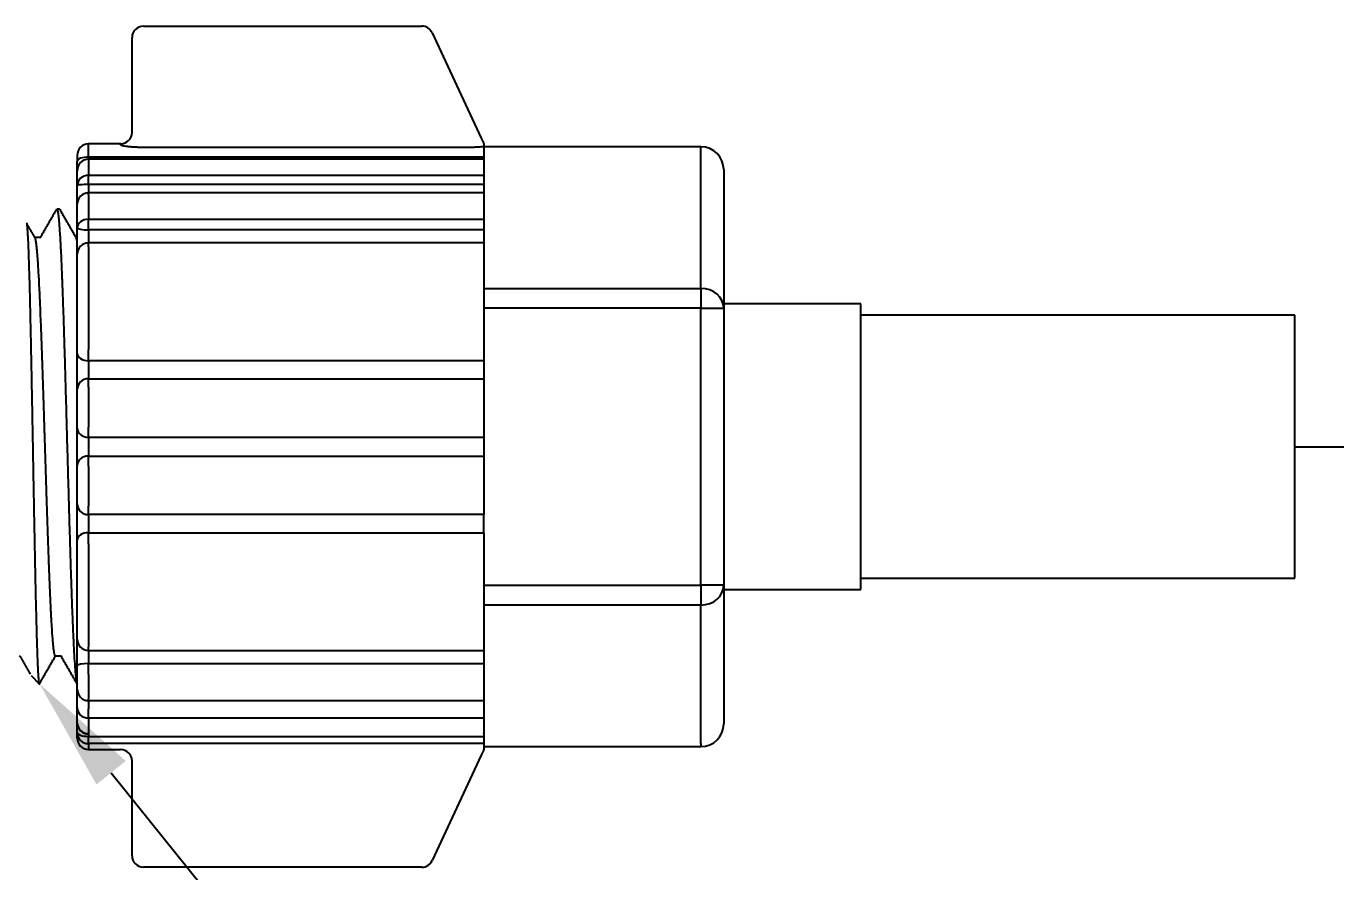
# Model space of a CAD drawing. Extents: x 0 to 948, y 0 to 695.
# Drawn here: x 524.9 to 582.2, y 159.3 to 196.3 of the extents above; entities that cross this region are included whole.
import ezdxf
from ezdxf import colors
from ezdxf.entities.mleader import LeaderData, LeaderLine
from ezdxf.math import Vec2, Vec3

# ---------------------------------------------------------------- set-up
doc = ezdxf.new("R2010")
doc.units = 0
doc.header["$LTSCALE"] = 10
doc.header["$MEASUREMENT"] = 0
doc.linetypes.add('CENTER', pattern=[2, 1.25, -0.25, 0.25, -0.25])
doc.layers.get('0').update_dxf_attribs({"linetype": 'CONTINUOUS'})
doc.layers.add('1', color=7, linetype='CONTINUOUS')
doc.styles.add('Daelim Dimension', font='')
doc.styles.get('Daelim Dimension').set_extended_font_data('나눔고딕')

msp = doc.modelspace()

# ---------------------------------------------------------------- linework, layer by layer
at = {"layer": '1', "color": 7, "linetype": 'Continuous', "lineweight": -3}
for p, q in [((530.028, 196.329), (542.21, 196.329)), ((542.663, 196.04), (544.811, 191.431)), ((529.528, 191.642), (529.528, 195.829)), ((529.028, 191.179), (527.628, 191.179)), ((527.628, 190.921), (527.628, 191.179)), ((527.628, 190.603), (527.628, 190.921)), ((529.028, 191.143), (529.028, 191.179)), ((530.028, 191.038), (544.212, 191.038)), ((544.928, 191.179), (544.928, 190.507)), ((554.428, 191.053), (544.928, 191.053)), ((554.428, 190.919), (554.428, 191.053)), ((554.428, 184.857), (554.428, 190.919)), ((527.128, 190.679), (527.128, 190.43)), ((527.128, 190.007), (527.128, 190.43)), ((544.928, 190.603), (527.628, 190.603)), ((527.628, 190.603), (527.628, 190.507)), ((544.928, 190.507), (527.628, 190.507)), ((527.628, 190.507), (527.628, 190.481)), ((527.628, 190.481), (527.628, 189.804)), ((544.928, 190.481), (544.928, 190.507)), ((544.928, 190.481), (544.928, 189.804)), ((527.128, 189.356), (527.128, 190.007)), ((527.628, 189.804), (544.928, 189.804)), ((527.628, 189.402), (527.628, 189.804)), ((544.928, 189.804), (544.928, 189.402)), ((555.428, 190.053), (555.428, 183.991)), ((527.128, 188.539), (527.128, 189.356)), ((544.928, 189.402), (527.628, 189.402)), ((527.628, 189.402), (527.628, 189.039)), ((544.928, 189.402), (544.928, 189.039)), ((544.928, 189.039), (527.628, 189.039)), ((527.628, 188.955), (527.628, 189.039)), ((527.628, 188.955), (527.628, 187.879)), ((544.928, 189.039), (544.928, 188.955)), ((544.928, 188.955), (544.928, 187.879)), ((526.352, 188.329), (526.238, 188.329)), ((527.128, 187.504), (527.128, 188.539)), ((527.128, 186.348), (527.128, 187.504)), ((527.628, 187.879), (544.928, 187.879)), ((527.628, 187.418), (527.628, 187.879)), ((544.928, 187.879), (544.928, 187.418)), ((525.517, 187.079), (525.281, 187.079)), ((527.128, 187.079), (527.082, 187.079)), ((544.928, 187.418), (527.628, 187.418)), ((527.628, 187.418), (527.628, 186.848)), ((544.928, 187.418), (544.928, 186.848)), ((527.128, 182.011), (527.128, 186.348)), ((544.928, 186.848), (527.628, 186.848)), ((527.628, 186.678), (527.628, 186.848)), ((527.628, 186.678), (527.628, 182.171)), ((544.928, 186.848), (544.928, 186.678)), ((544.928, 186.678), (544.928, 182.171)), ((544.928, 184.857), (554.428, 184.857)), ((554.428, 184.857), (554.428, 183.991)), ((554.428, 183.991), (544.928, 183.991)), ((554.428, 183.991), (555.428, 183.991)), ((554.428, 171.866), (554.428, 183.991)), ((561.428, 184.179), (555.428, 184.179)), ((555.428, 183.991), (555.428, 171.866)), ((561.428, 171.679), (561.428, 184.179)), ((580.428, 183.679), (561.428, 183.679)), ((580.428, 172.179), (580.428, 183.679)), ((527.128, 180.432), (527.128, 182.011)), ((527.628, 181.691), (527.628, 182.171)), ((544.928, 182.171), (544.928, 181.691)), ((544.928, 181.691), (527.628, 181.691)), ((527.628, 181.691), (527.628, 180.902)), ((544.928, 181.691), (544.928, 180.902)), ((527.628, 180.902), (544.928, 180.902)), ((527.628, 180.53), (527.628, 180.902)), ((544.928, 180.902), (544.928, 180.53)), ((527.128, 178.746), (527.128, 180.432)), ((527.628, 180.53), (527.628, 178.778)), ((544.928, 180.53), (544.928, 178.778)), ((527.128, 177.111), (527.128, 178.746)), ((527.628, 178.337), (527.628, 178.778)), ((527.628, 178.337), (527.628, 177.52)), ((544.928, 178.337), (527.628, 178.337)), ((544.928, 178.778), (544.928, 178.337)), ((544.928, 178.337), (544.928, 177.52)), ((527.128, 175.425), (527.128, 177.111)), ((527.628, 177.52), (544.928, 177.52)), ((527.628, 177.079), (527.628, 177.52)), ((544.928, 177.52), (544.928, 177.079)), ((527.628, 177.079), (527.628, 175.327)), ((544.928, 177.079), (544.928, 175.327)), ((527.128, 173.846), (527.128, 175.425)), ((527.628, 174.956), (527.628, 175.327)), ((527.628, 174.956), (527.628, 174.166)), ((544.928, 174.956), (527.628, 174.956)), ((544.928, 175.327), (544.928, 174.956)), ((544.928, 174.166), (544.928, 174.956)), ((527.128, 169.509), (527.128, 173.846)), ((527.628, 173.686), (527.628, 174.166)), ((527.628, 174.166), (544.928, 174.166)), ((527.628, 173.686), (527.628, 169.179)), ((544.928, 174.166), (544.928, 173.686)), ((544.928, 173.686), (544.928, 169.179)), ((561.428, 172.179), (580.428, 172.179)), ((544.928, 171.866), (554.428, 171.866)), ((555.428, 171.866), (554.428, 171.866)), ((554.428, 171.866), (554.428, 171)), ((555.428, 171.866), (555.428, 165.804)), ((555.428, 171.679), (561.428, 171.679)), ((554.428, 171), (544.928, 171)), ((554.428, 164.938), (554.428, 171)), ((527.128, 168.354), (527.128, 169.509)), ((527.628, 169.009), (527.628, 169.179)), ((544.928, 169.179), (544.928, 169.009)), ((526.174, 168.779), (526.409, 168.779)), ((527.628, 169.009), (544.928, 169.009)), ((527.628, 169.009), (527.628, 168.439)), ((544.928, 169.009), (544.928, 168.439)), ((527.128, 167.318), (527.128, 168.354)), ((527.628, 167.978), (527.628, 168.439)), ((527.628, 168.439), (544.928, 168.439)), ((527.628, 167.978), (527.628, 166.902)), ((544.928, 168.439), (544.928, 167.978)), ((544.928, 167.978), (544.928, 166.902)), ((525.111, 167.913), (525.464, 167.56)), ((525.47, 167.555), (525.476, 167.558)), ((527.128, 166.501), (527.128, 167.318)), ((527.628, 166.818), (527.628, 166.902)), ((527.628, 166.818), (544.928, 166.818)), ((527.628, 166.818), (527.628, 166.456)), ((544.928, 166.902), (544.928, 166.818)), ((544.928, 166.818), (544.928, 166.456)), ((527.128, 165.85), (527.128, 166.501)), ((527.628, 166.053), (527.628, 166.456)), ((544.928, 166.456), (544.928, 166.053)), ((527.128, 165.427), (527.128, 165.85)), ((527.628, 166.053), (527.628, 165.376)), ((544.928, 166.053), (527.628, 166.053)), ((544.928, 166.053), (544.928, 165.376)), ((527.128, 165.179), (527.128, 165.427)), ((527.628, 165.376), (527.628, 165.35)), ((527.628, 165.35), (527.628, 165.254)), ((527.628, 164.937), (527.628, 165.254)), ((527.628, 165.254), (544.928, 165.254)), ((544.928, 165.35), (544.928, 165.376)), ((544.928, 165.35), (544.928, 165.254)), ((544.928, 165.254), (544.928, 164.937)), ((527.628, 164.937), (527.628, 164.679)), ((544.928, 164.937), (527.628, 164.937)), ((527.628, 164.679), (529.028, 164.679)), ((544.928, 164.937), (544.928, 164.679)), ((544.928, 164.804), (554.428, 164.804)), ((554.428, 164.938), (554.428, 164.804)), ((529.528, 160.029), (529.528, 164.215)), ((544.811, 164.426), (542.663, 159.817)), ((542.21, 159.529), (530.028, 159.529))]:
    msp.add_line(p, q, dxfattribs=at)
at = {"layer": '1', "color": 1, "linetype": 'CENTER', "lineweight": -3}
msp.add_line((580.428, 177.929), (617.321, 177.929), dxfattribs=at)
at = {"layer": '1', "color": 7, "linetype": 'Continuous', "lineweight": -3}
for centre, radius, start, end in [((530.028, 195.829), 0.5, 90, 180), ((542.21, 195.829), 0.5, 24.98643, 90), ((529.028, 191.679), 0.5, 270, 0), ((527.628, 190.679), 0.5, 90, 180), ((554.428, 190.053), 1, 0, 90), ((527.628, 190.007), 0.5, 90, 180), ((527.628, 188.539), 0.5, 90, 180), ((527.628, 186.348), 0.5, 90, 180), ((527.628, 169.509), 0.5, 180, 270), ((527.628, 167.318), 0.5, 180, 270), ((527.628, 165.85), 0.5, 180, 270), ((554.428, 165.804), 1, 270, 0), ((527.628, 165.179), 0.5, 180, 270), ((529.028, 164.179), 0.5, 0, 90), ((530.028, 160.029), 0.5, 180, 270), ((542.21, 160.029), 0.5, 270, 335.01357)]:
    msp.add_arc(centre, radius, start, end, dxfattribs=at)
for centre, major_axis, ratio, start_param, end_param in [((527.628, 190.43), (0.5, 0), 0.345056, 1.570796, 3.141593), ((527.628, 189.356), (0.5, 0), 0.896295, 1.570796, 3.141593), ((527.628, 189.356), (0.5, 0), 0.090376, 1.570796, 3.141593), ((527.628, 187.504), (0.5, 0), 0.750979, 1.570796, 3.141593), ((527.628, 187.504), (0.5, 0), 0.170463, 3.141593, 4.712389), ((554.428, 183.991), (-1, 0), 0.866025, 3.141593, 4.712389), ((527.628, 182.011), (-0.5, 0), 0.640308, 0, 1.570796), ((527.628, 180.432), (-0.5, 0), 0.938582, 4.712389, 6.283185), ((527.628, 178.746), (-0.5, 0), 0.817293, 0, 1.570796), ((527.628, 177.111), (-0.5, 0), 0.817293, 4.712389, 6.283185), ((527.628, 175.425), (-0.5, 0), 0.938582, 0, 1.570796), ((527.628, 173.846), (-0.5, 0), 0.640308, 4.712389, 6.283185), ((554.428, 171.866), (1, 0), 0.866025, 4.712389, 6.283185), ((527.628, 168.354), (-0.5, 0), 0.170463, 4.712389, 6.283185), ((527.628, 166.501), (-0.5, 0), 0.896295, 0, 1.570796), ((527.628, 165.85), (-0.5, 0), 0.947349, 0, 1.570796), ((527.628, 165.427), (-0.5, 0), 0.98053, 0, 1.570796), ((527.628, 165.427), (-0.5, 0), 0.345056, 0, 1.570796)]:
    msp.add_ellipse(centre, major_axis=major_axis, ratio=ratio, start_param=start_param, end_param=end_param, dxfattribs=at)
for points, knots in [([(529.028, 191.143), (529.028, 191.139), (529.035, 191.134), (529.052, 191.127), (529.056, 191.125), (529.064, 191.122), (529.077, 191.118), (529.106, 191.111), (529.134, 191.105), (529.158, 191.1), (529.166, 191.099), (529.184, 191.096), (529.193, 191.094), (529.239, 191.087), (529.281, 191.081), (529.351, 191.073), (529.375, 191.07), (529.413, 191.066), (529.426, 191.065), (529.453, 191.062), (529.466, 191.061), (529.534, 191.055), (529.591, 191.051), (529.681, 191.046), (529.712, 191.045), (529.774, 191.042), (529.805, 191.041), (529.899, 191.039), (529.963, 191.038), (530.028, 191.038)], [0, 0, 0, 0, 0.125, 0.125, 0.15625, 0.15625, 0.1875, 0.25, 0.3125, 0.3125, 0.34375, 0.34375, 0.375, 0.375, 0.5, 0.5, 0.5625, 0.5625, 0.59375, 0.59375, 0.625, 0.625, 0.75, 0.75, 0.8125, 0.8125, 0.875, 0.875, 1, 1, 1, 1]), ([(544.212, 191.038), (544.277, 191.038), (544.341, 191.038), (544.436, 191.041), (544.467, 191.041), (544.53, 191.044), (544.561, 191.045), (544.653, 191.049), (544.712, 191.053), (544.797, 191.059), (544.824, 191.061), (544.877, 191.066), (544.903, 191.068), (544.928, 191.071)], [0, 0, 0, 0, 0.25, 0.25, 0.375, 0.375, 0.5, 0.5, 0.75, 0.75, 0.875, 0.875, 1, 1, 1, 1]), ([(544.811, 191.431), (544.814, 191.425), (544.816, 191.419), (544.822, 191.407), (544.825, 191.4), (544.833, 191.382), (544.839, 191.371), (544.855, 191.336), (544.866, 191.313), (544.895, 191.25), (544.913, 191.211), (544.928, 191.179)], [0, 0, 0, 0, 0.0625, 0.0625, 0.125, 0.125, 0.25, 0.25, 0.5, 0.5, 1, 1, 1, 1]), ([(526.238, 188.329), (526.24, 188.329), (526.243, 188.328), (526.255, 188.318), (526.266, 188.289), (526.278, 188.233), (526.279, 188.226), (526.282, 188.212), (526.286, 188.191), (526.295, 188.134), (526.303, 188.074), (526.318, 187.939), (526.328, 187.83), (526.349, 187.572), (526.359, 187.423), (526.372, 187.212), (526.375, 187.169), (526.38, 187.08), (526.388, 186.943), (526.396, 186.797), (526.412, 186.493), (526.422, 186.274), (526.443, 185.802), (526.453, 185.55), (526.465, 185.247), (526.466, 185.213), (526.469, 185.145), (526.47, 185.11), (526.474, 185.006), (526.482, 184.796), (526.49, 184.58), (526.506, 184.138), (526.516, 183.831), (526.537, 183.196), (526.547, 182.867), (526.56, 182.441), (526.562, 182.356), (526.566, 182.226), (526.568, 182.182), (526.57, 182.095), (526.577, 181.877), (526.583, 181.656), (526.599, 181.123), (526.61, 180.763), (526.63, 180.031), (526.641, 179.661), (526.654, 179.19), (526.658, 179.049), (526.662, 178.907), (526.664, 178.812), (526.665, 178.764), (526.672, 178.527), (526.677, 178.337), (526.693, 177.77), (526.703, 177.393), (526.724, 176.643), (526.735, 176.27), (526.75, 175.713), (526.755, 175.527), (526.766, 175.157), (526.771, 174.975), (526.787, 174.433), (526.797, 174.08), (526.818, 173.391), (526.828, 173.055), (526.844, 172.564), (526.849, 172.402), (526.856, 172.202), (526.857, 172.163), (526.86, 172.084), (526.864, 171.966), (526.868, 171.85), (526.881, 171.467), (526.891, 171.176), (526.911, 170.621), (526.922, 170.358), (526.938, 169.984), (526.943, 169.863), (526.949, 169.716), (526.951, 169.687), (526.953, 169.629), (526.955, 169.601), (526.959, 169.515), (526.961, 169.46), (526.974, 169.188), (526.985, 168.989), (527.005, 168.627), (527.016, 168.464), (527.031, 168.247), (527.036, 168.18), (527.044, 168.085), (527.047, 168.055), (527.051, 168.011), (527.052, 167.997), (527.055, 167.969), (527.056, 167.956), (527.068, 167.836), (527.079, 167.751), (527.099, 167.62), (527.109, 167.575), (527.123, 167.544), (527.126, 167.539), (527.128, 167.535)], [0, 0, 0, 0, 0.0070822, 0.0070822, 0.0417996, 0.0417996, 0.0461393, 0.0461393, 0.050479, 0.0591583, 0.076517, 0.076517, 0.1112344, 0.1112344, 0.1459518, 0.1459518, 0.1546311, 0.1546311, 0.1633105, 0.1806692, 0.1806692, 0.2153866, 0.2153866, 0.250104, 0.250104, 0.2544436, 0.2544436, 0.2587833, 0.2587833, 0.2674627, 0.2848214, 0.2848214, 0.3195388, 0.3195388, 0.3542561, 0.3542561, 0.3629355, 0.3629355, 0.3672752, 0.3672752, 0.3716148, 0.3889735, 0.3889735, 0.4236909, 0.4236909, 0.4584083, 0.4584083, 0.4670877, 0.4714273, 0.4714273, 0.475767, 0.475767, 0.4931257, 0.4931257, 0.5278431, 0.5278431, 0.5625605, 0.5625605, 0.5799192, 0.5799192, 0.5972779, 0.5972779, 0.6319953, 0.6319953, 0.6667127, 0.6667127, 0.6840714, 0.6840714, 0.688411, 0.688411, 0.6927507, 0.7014301, 0.7014301, 0.7361475, 0.7361475, 0.7708648, 0.7708648, 0.7882235, 0.7882235, 0.7925632, 0.7925632, 0.7969029, 0.7969029, 0.8055822, 0.8055822, 0.8402996, 0.8402996, 0.875017, 0.875017, 0.8923757, 0.8923757, 0.9010551, 0.9010551, 0.9053947, 0.9053947, 0.9097344, 0.9097344, 0.9444518, 0.9444518, 0.9791692, 0.9791692, 0.9888389, 0.9888389, 0.9888389, 0.9888389]), ([(524.907, 187.726), (524.91, 187.721), (524.912, 187.715), (524.916, 187.696), (524.919, 187.682), (524.924, 187.649), (524.927, 187.629), (524.935, 187.561), (524.94, 187.504), (524.951, 187.366), (524.956, 187.285), (524.966, 187.1), (524.972, 186.996), (524.978, 186.851), (524.979, 186.821), (524.982, 186.76), (524.983, 186.729), (524.987, 186.633), (524.99, 186.567), (524.998, 186.36), (525.008, 186.064), (525.018, 185.73), (525.029, 185.375), (525.034, 185.188), (525.041, 184.941), (525.042, 184.891), (525.044, 184.79), (525.046, 184.739), (525.05, 184.584), (525.052, 184.48), (525.06, 184.16), (525.07, 183.719), (525.08, 183.251), (525.091, 182.768), (525.096, 182.52), (525.102, 182.201), (525.104, 182.137), (525.106, 182.008), (525.11, 181.813), (525.114, 181.617), (525.122, 181.221), (525.132, 180.687), (525.142, 180.14), (525.152, 179.586), (525.158, 179.306), (525.164, 178.952), (525.165, 178.88), (525.168, 178.738), (525.172, 178.525), (525.176, 178.312), (525.183, 177.886), (525.188, 177.603), (525.199, 177.039), (525.204, 176.757), (525.214, 176.195), (525.219, 175.915), (525.225, 175.565), (525.226, 175.495), (525.229, 175.356), (525.233, 175.148), (525.237, 174.943), (525.244, 174.536), (525.25, 174.269), (525.26, 173.744), (525.265, 173.486), (525.275, 172.979), (525.28, 172.73), (525.286, 172.424), (525.287, 172.363), (525.29, 172.242), (525.294, 172.063), (525.298, 171.888), (525.305, 171.544), (525.31, 171.322), (525.32, 170.895), (525.325, 170.689), (525.335, 170.293), (525.34, 170.102), (525.347, 169.875), (525.348, 169.829), (525.35, 169.74), (525.354, 169.609), (525.358, 169.484), (525.365, 169.24), (525.375, 168.936), (525.386, 168.673), (525.396, 168.43), (525.401, 168.319), (525.407, 168.193), (525.408, 168.168), (525.411, 168.121), (525.414, 168.052), (525.418, 167.989), (525.425, 167.872), (525.435, 167.74), (525.445, 167.653), (525.455, 167.589), (525.46, 167.568), (525.466, 167.558), (525.467, 167.557), (525.468, 167.556)], [0, 0, 0, 0, 0.011318, 0.011318, 0.024988, 0.024988, 0.038657, 0.038657, 0.065996, 0.065996, 0.093335, 0.093335, 0.120674, 0.120674, 0.127508, 0.127508, 0.134343, 0.134343, 0.148013, 0.148013, 0.175351, 0.20269, 0.20269, 0.230029, 0.230029, 0.236864, 0.236864, 0.243699, 0.243699, 0.257368, 0.257368, 0.284707, 0.312046, 0.312046, 0.339385, 0.339385, 0.346219, 0.346219, 0.353054, 0.366723, 0.366723, 0.394062, 0.421401, 0.421401, 0.44874, 0.44874, 0.455575, 0.455575, 0.462409, 0.476079, 0.476079, 0.503418, 0.503418, 0.530756, 0.530756, 0.558095, 0.558095, 0.56493, 0.56493, 0.571765, 0.585434, 0.585434, 0.612773, 0.612773, 0.640112, 0.640112, 0.667451, 0.667451, 0.674285, 0.674285, 0.68112, 0.69479, 0.69479, 0.722128, 0.722128, 0.749467, 0.749467, 0.776806, 0.776806, 0.783641, 0.783641, 0.790476, 0.804145, 0.804145, 0.831484, 0.858823, 0.858823, 0.886162, 0.886162, 0.892996, 0.892996, 0.899831, 0.9135, 0.9135, 0.940839, 0.968178, 0.968178, 0.995517, 0.995517, 1, 1, 1, 1]), ([(526.174, 168.779), (526.168, 168.779), (526.155, 168.792), (526.142, 168.831), (526.123, 168.913), (526.11, 168.996), (526.093, 169.134), (526.089, 169.178), (526.084, 169.226), (526.081, 169.259), (526.079, 169.276), (526.071, 169.362), (526.064, 169.438), (526.045, 169.684), (526.032, 169.872), (526.012, 170.193), (526.005, 170.305), (525.996, 170.484), (525.992, 170.545), (525.986, 170.671), (525.983, 170.736), (525.973, 170.933), (525.967, 171.069), (525.954, 171.351), (525.947, 171.496), (525.928, 171.948), (525.914, 172.268), (525.898, 172.692), (525.895, 172.778), (525.89, 172.909), (525.888, 172.952), (525.885, 173.041), (525.877, 173.263), (525.862, 173.67), (525.849, 174.043), (525.836, 174.422), (525.83, 174.614), (525.817, 175.004), (525.81, 175.201), (525.8, 175.502), (525.797, 175.603), (525.792, 175.755), (525.791, 175.806), (525.787, 175.908), (525.779, 176.164), (525.764, 176.625), (525.745, 177.243), (525.732, 177.657), (525.719, 178.071), (525.713, 178.279), (525.703, 178.591), (525.7, 178.696), (525.695, 178.852), (525.693, 178.904), (525.69, 179.008), (525.681, 179.268), (525.673, 179.525), (525.654, 180.135), (525.641, 180.535), (525.622, 181.122), (525.615, 181.316), (525.605, 181.605), (525.602, 181.7), (525.597, 181.843), (525.595, 181.89), (525.592, 181.984), (525.584, 182.218), (525.569, 182.628), (525.55, 183.15), (525.53, 183.648), (525.517, 183.964), (525.508, 184.195), (525.504, 184.27), (525.498, 184.42), (525.495, 184.493), (525.485, 184.709), (525.478, 184.847), (525.459, 185.244), (525.446, 185.485), (525.426, 185.813), (525.42, 185.917), (525.412, 186.039), (525.41, 186.063), (525.407, 186.111), (525.405, 186.134), (525.4, 186.203), (525.397, 186.247), (525.387, 186.374), (525.381, 186.452), (525.368, 186.594), (525.354, 186.723), (525.335, 186.876), (525.322, 186.951), (525.314, 186.989), (525.312, 186.996), (525.309, 187.009), (525.307, 187.016), (525.302, 187.033), (525.299, 187.043), (525.294, 187.056), (525.292, 187.059), (525.291, 187.063)], [0, 0, 0, 0, 0.020877, 0.042993, 0.042993, 0.087225, 0.087225, 0.098283, 0.103812, 0.103812, 0.109341, 0.109341, 0.131457, 0.131457, 0.175689, 0.175689, 0.197805, 0.197805, 0.208863, 0.208863, 0.219921, 0.219921, 0.242038, 0.242038, 0.264154, 0.264154, 0.308386, 0.308386, 0.319444, 0.319444, 0.324973, 0.324973, 0.330502, 0.352618, 0.374734, 0.374734, 0.39685, 0.39685, 0.418966, 0.418966, 0.430024, 0.430024, 0.435553, 0.435553, 0.441082, 0.463198, 0.485314, 0.50743, 0.50743, 0.529547, 0.529547, 0.540605, 0.540605, 0.546134, 0.546134, 0.551663, 0.573779, 0.573779, 0.618011, 0.618011, 0.640127, 0.640127, 0.651185, 0.651185, 0.656714, 0.656714, 0.662243, 0.684359, 0.706475, 0.728591, 0.750707, 0.750707, 0.761765, 0.761765, 0.772823, 0.772823, 0.794939, 0.794939, 0.839172, 0.839172, 0.861288, 0.861288, 0.866817, 0.866817, 0.872346, 0.872346, 0.883404, 0.883404, 0.90552, 0.90552, 0.927636, 0.949752, 0.971868, 0.971868, 0.977397, 0.977397, 0.982926, 0.982926, 0.993984, 0.993984, 1, 1, 1, 1]), ([(527.128, 186.911), (527.123, 186.944), (527.118, 186.972), (527.104, 187.029), (527.097, 187.053), (527.089, 187.066)], [0.95492199, 0.95492199, 0.95492199, 0.95492199, 0.97334051, 0.97334051, 1, 1, 1, 1]), ([(544.928, 164.679), (544.913, 164.646), (544.895, 164.607), (544.866, 164.544), (544.855, 164.521), (544.839, 164.487), (544.833, 164.475), (544.825, 164.457), (544.822, 164.451), (544.816, 164.438), (544.814, 164.432), (544.811, 164.426)], [0, 0, 0, 0, 0.5, 0.5, 0.75, 0.75, 0.875, 0.875, 0.9375, 0.9375, 1, 1, 1, 1])]:
    msp.add_open_spline(points, degree=3, knots=knots, dxfattribs=at)
for points in [[(526.229, 188.324), (525.863, 187.69), (525.496, 187.056)], [(527.093, 187.058), (526.727, 187.692), (526.36, 188.326)], [(525.295, 187.055), (525.109, 187.377), (524.923, 187.699)], [(524.596, 168.8), (524.835, 168.388), (525.073, 167.976)], [(525.46, 167.531), (525.821, 168.155), (526.182, 168.779)], [(526.398, 168.798), (526.764, 168.164), (527.131, 167.53)]]:
    msp.add_open_spline(points, degree=2, dxfattribs=at)

# ---------------------------------------------------------------- leaders
at = {"lineweight": -3, "ltscale": 0.5}
ml = msp.add_multileader_mtext('Standard', dxfattribs=at)
ml.set_content('G1/2-14', color=256, style='Daelim Dimension')
ml.set_leader_properties(color=5)
ml.build(insert=Vec2(0, 0))
ml.multileader.update_dxf_attribs({"text_left_attachment_type": 6, "text_right_attachment_type": 6, "dogleg_length": 0.36, "arrow_head_size": 5})
ctx = ml.context
ctx.base_point, ctx.char_height, ctx.arrow_head_size, ctx.landing_gap_size, ctx.plane_origin = Vec3(553.64, 133.054), 10, 5, 0.09, Vec3(538.102, 168.516)
ctx.left_attachment, ctx.right_attachment = 6, 6
notes = []
notes.append((ctx, [(0, (1, 1, 0), (553.28, 133.054), (1, 0), 0.36, [(0, [(525.476, 167.558)], 0, [])])]))
ctx.mtext.insert, ctx.mtext.flow_direction = Vec3(553.73, 145.054), 5
for ctx, leaders in notes:
    for number, flags, end, landing, length, lines in leaders:
        leader = LeaderData()
        leader.index, (leader.has_last_leader_line, leader.has_dogleg_vector, leader.attachment_direction) = number, flags
        leader.last_leader_point, leader.dogleg_vector, leader.dogleg_length = Vec3(end), Vec3(landing), length
        for number, points, colour, breaks in lines:
            line = LeaderLine()
            line.index, line.vertices, line.color, line.breaks = number, Vec3.list(points), colors.encode_raw_color(colour), breaks
            leader.lines.append(line)
        ctx.leaders.append(leader)

doc.saveas('drawing.dxf')
